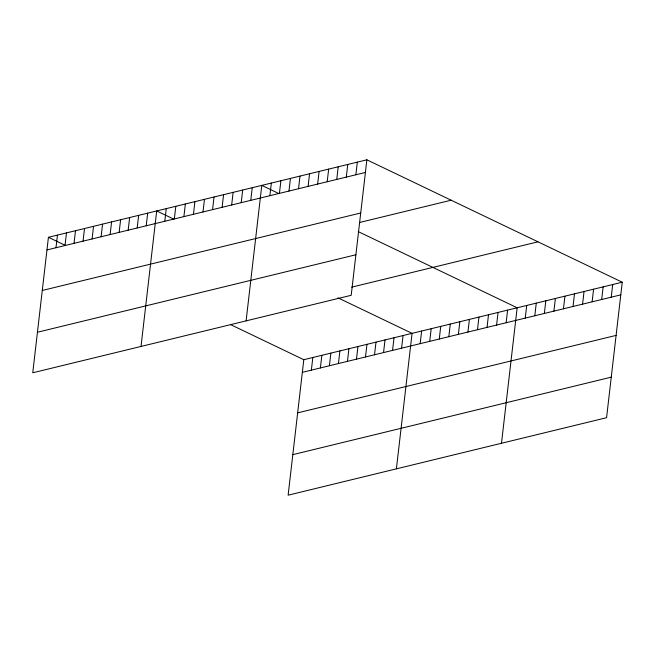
<?xml version="1.0" encoding="UTF-8"?>
<svg xmlns="http://www.w3.org/2000/svg" width="655" height="655" viewBox="0 0 655 655"><rect width="100%" height="100%" fill="white"/><g stroke="black" fill="none" stroke-linecap="round" stroke-linejoin="round"><path stroke-width="0.98" d="M366.874 159.812L48.429 237.298L32.75 372.785L351.203 295.299L366.874 159.812L622.25 282.215L606.571 417.702L288.126 495.188L303.805 359.701L622.25 282.215M55.986 247.737L57.452 235.104M65.009 245.543L66.474 232.91M74.031 243.349L75.497 230.707M83.054 241.146L84.52 228.513M92.077 238.952L93.542 226.319M101.099 236.758L102.565 224.125M110.122 234.564L111.587 221.93M119.145 232.369L120.61 219.736M128.167 230.175L129.633 217.542M137.19 227.981L138.655 215.348M146.212 225.778L147.678 213.145M141.022 346.438L156.701 210.951L173.55 219.032M164.79 221.259L166.255 208.626M174.345 218.942L175.802 206.3M183.899 216.617L185.357 203.983M193.454 214.291L194.912 201.658M203.001 211.966L204.466 199.333M212.556 209.641L214.021 197.008M222.11 207.316L223.576 194.682M231.665 204.99L233.123 192.357M241.22 202.665L242.677 190.032M250.775 200.34L252.232 187.707M246.108 320.868L261.787 185.381L278.645 193.462M269.876 195.698L271.342 183.056M279.431 193.372L280.897 180.739M288.986 191.047L290.443 178.414M298.541 188.722L299.998 176.089M308.096 186.397L309.553 173.763M317.642 184.071L319.108 171.438M327.197 181.746L328.663 169.113M311.362 370.14L312.828 357.507M336.752 179.421L338.217 166.788M320.385 367.946L321.851 355.313M346.307 177.096L347.764 164.462M329.408 365.752L330.873 353.11M355.861 174.77L357.319 162.137M338.43 363.55L339.896 350.916M347.453 361.355L348.918 348.722M356.476 359.161L357.941 346.528M365.498 356.967L366.964 344.334M374.521 354.773L375.986 342.139M383.543 352.578L385.009 339.945M392.566 350.384L394.032 337.751M401.589 348.182L403.054 335.548M396.398 468.841L412.077 333.354L337.915 297.812M420.166 343.662L421.624 331.029M429.721 341.345L431.178 328.704M439.276 339.02L440.733 326.386M448.822 336.695L450.288 324.061M458.377 334.369L459.843 321.736M467.932 332.044L469.398 319.411M477.487 329.719L478.944 317.085M487.042 327.394L488.499 314.76M496.596 325.068L498.054 312.435M506.143 322.743L507.609 310.11M501.484 443.271L517.163 307.784L358.219 231.6M525.253 318.101L526.718 305.459M534.808 315.776L536.265 303.142M544.362 313.45L545.82 300.817M553.917 311.125L555.375 298.492M563.464 308.8L564.929 296.166M573.019 306.474L574.484 293.841M582.573 304.149L584.039 291.516M592.128 301.824L593.586 289.191M601.683 299.499L603.14 286.865M611.238 297.173L612.695 284.54M46.963 249.932L365.416 172.453M42.272 290.468L360.725 212.99M359.439 222.52L451.148 200.209M37.441 332.241L355.886 254.762M351.686 287.152L537.976 241.826M302.34 372.335L620.784 294.856M297.648 412.871L616.101 335.393M292.818 454.644L611.262 377.165M48.429 237.298L65.279 245.379M230.486 324.561L303.805 359.701"/></g></svg>
